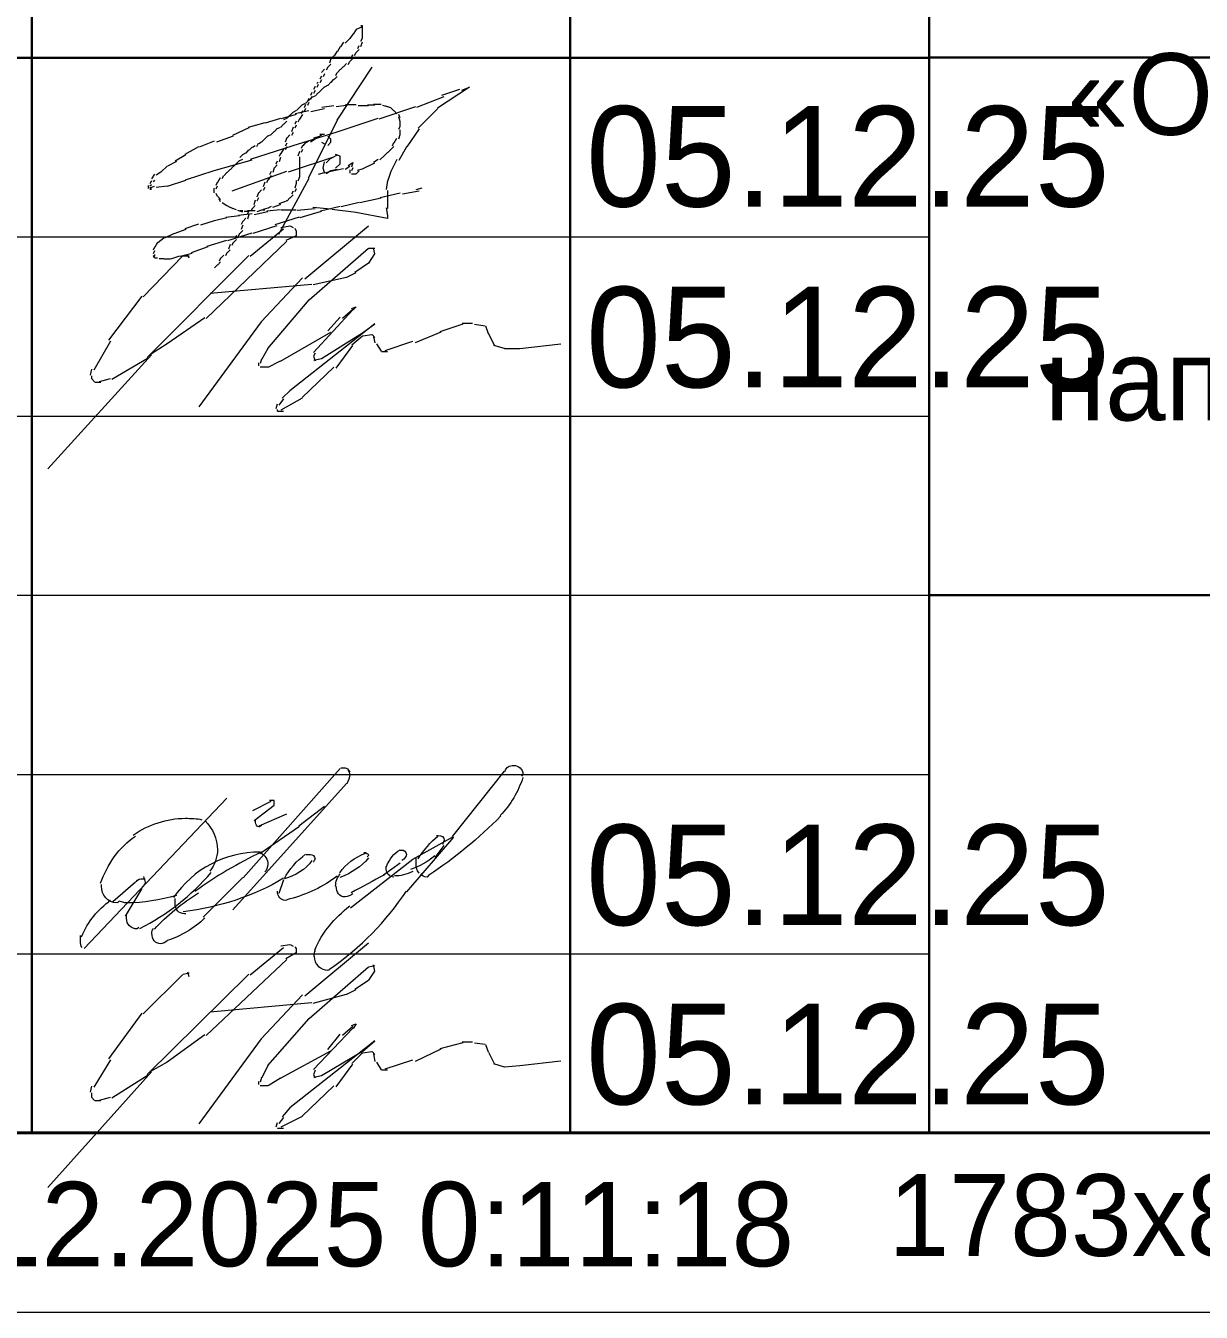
# Model space of a CAD drawing. Header units: millimetres. Extents: x -135211 to 49383, y -8033 to 228499.
# Drawn here: x 30069 to 33345, y -8033 to -4448 of the extents above; entities that cross this region are included whole.
import ezdxf

# ---------------------------------------------------------------- set-up
doc = ezdxf.new("R2010")
doc.units = ezdxf.units.MM
doc.layers.add('PDF _Геометрия', color=7, linetype='Continuous', true_color=0x1d1d1d)
doc.layers.add('PDF _Текст', color=7, linetype='Continuous')

msp = doc.modelspace()

# ---------------------------------------------------------------- linework, layer by layer
at = {"layer": 'PDF _Геометрия', "color": 7, "lineweight": 40}
msp.add_lwpolyline([(-131209.583979415, 75559.17686692398), (44580.71092784949, 75559.17686692398), (44580.71092784949, -7533.461401820759), (-131209.583979415, -7533.461401820759)], dxfattribs=at)
at = {"layer": 'PDF _Геометрия', "color": 7, "lineweight": 30}
for points in [[(30085.99938938787, -2036.441502775954), (30085.99938938787, -7535.426295675095)], [(31586.35996631096, -2037.284915906132), (31586.35996631096, -7536.348375787697)], [(32586.60035092637, -2035.884658618249), (32586.60035092637, -7534.761740605202)], [(32586.60035092637, -4537.648004263964), (26084.01020363218, -4537.648004263964)], [(44580.71092784949, -4536.366787673325), (32583.81116331715, -4536.366787673325)], [(44580.71092784949, -6034.911438829176), (32583.81116331715, -6034.911438829176)]]:
    msp.add_lwpolyline(points, dxfattribs=at)
at = {"layer": 'PDF _Геометрия', "color": 5, "lineweight": 9}
for points in [[(30980.95131246481, -4471.377845128233), (30972.89494138435, -4484.072281746678)], [(30989.72535092631, -4458.859385983797), (30981.66854932316, -4471.549585130299)], [(30998.49938938784, -4454.799713892286), (30990.44215726203, -4459.030006311981)], [(31007.27342784943, -4450.640760265594), (30999.21576520093, -4454.871278722831)], [(31003.23967511536, -4490.938896178759), (31007.27342784943, -4482.472942891713), (31007.27342784943, -4469.781397594554), (31007.27342784943, -4457.084925850279), (31007.27342784943, -4448.623888935812), (31003.23967511536, -4448.623888935812)], [(30945.85515861862, -4506.834033824614), (30937.80050962896, -4519.525756941934)], [(30954.62919708018, -4494.32199554198), (30946.5741175678, -4507.009472166788)], [(30972.17727400322, -4483.997788679313), (30959.08514302544, -4496.686621528233)], [(30990.44215726203, -4522.499130863179), (30998.49938938784, -4514.033629913886)], [(30994.46585217808, -4511.918483704034), (30998.49938938784, -4503.457898864641)], [(31003.23967511536, -4505.745710779069), (31007.27342784943, -4493.054155407373)], [(30919.533043234, -4540.234383161307), (30915.50144574291, -4552.919157407024)], [(30928.30708169559, -4531.95599176832), (30920.25329375127, -4540.412960007186)], [(30937.08112015709, -4519.344284392049), (30929.02690169009, -4532.035329134101)], [(30968.14438336634, -4555.911042398984), (30972.17727400322, -4547.451813784777)], [(30972.89494138435, -4547.628070067591), (30980.95131246481, -4539.168389378317)], [(30976.91820630361, -4537.053469206006), (30980.95131246481, -4528.593798589663)], [(30985.69202924083, -4530.78525194883), (30989.72535092631, -4522.320203337282)], [(30893.21092784937, -4588.416395352446), (30889.17997693116, -4596.876468248777)], [(30901.98496631096, -4569.573784870148), (30893.93246993472, -4578.029386815756)], [(30901.98496631096, -4582.158878074491), (30897.95379986841, -4590.614480020098)], [(30910.75900477247, -4563.309540998192), (30906.72762280563, -4571.770518570012)], [(30919.533043234, -4555.033286447985), (30911.4796858124, -4563.494716357551)], [(30933.04909161737, -4587.116725490487), (30937.08112015709, -4578.659305176538)], [(31033.59554323403, -4563.396943547334), (30935.85493471462, -4711.518296226706)], [(30937.80050962896, -4578.83903376247), (30945.85515861862, -4570.282810272831)], [(30946.5741175678, -4570.461639965497), (30954.62919708018, -4562.003315501419)], [(30955.34772550664, -4562.181251557755), (30963.40323554171, -4553.722475018612)], [(30875.66285092634, -4617.743174445341), (30871.63233105667, -4626.202342666184)], [(30884.43688938787, -4605.246090035305), (30880.40615399394, -4609.473443967082)], [(30884.43688938787, -4611.488806630563), (30880.40615399394, -4619.943514494115)], [(30893.21092784937, -4598.990258233427), (30889.17997693116, -4607.445418172052)], [(30893.93246993472, -4626.658972267147), (30901.98496631096, -4618.20337032154)], [(30902.70607787353, -4618.38700796013), (30910.75900477247, -4614.158985984373)], [(30911.4796858124, -4614.243630762801), (30919.533043234, -4605.782200853228)], [(30920.25329375127, -4605.969195814143), (30928.30708169559, -4597.507313566815)], [(30929.02690169009, -4597.693415154035), (30937.08112015709, -4589.231080568963)], [(31284.39972696785, -4627.37678702787), (31305.59073554169, -4618.895454257393), (31216.77574989287, -4678.141580405855)], [(30850.06443024045, -4663.973441282205), (30858.11477400325, -4655.520089643839)], [(30858.11477400325, -4651.288501917692), (30854.0846851822, -4659.746765463027)], [(30858.83803817932, -4655.707990271225), (30866.88881246478, -4647.254186557793)], [(30866.88881246478, -4634.568568818002), (30862.85850811945, -4643.022372531434)], [(30866.88881246478, -4645.037529737073), (30862.85850811945, -4653.59453934287)], [(30867.61164611817, -4647.337972070944), (30875.66285092634, -4643.110844176699)], [(30875.66285092634, -4628.315906613301), (30871.63233105667, -4636.770162401788)], [(30876.38525405701, -4643.30209074435), (30884.43688938787, -4634.842470185782)], [(30885.15886199585, -4635.032823379737), (30893.21092784937, -4626.572750483416)], [(31158.7295491987, -4674.865847982373), (31235.3984278494, -4645.206156748513)], [(31228.81251615757, -4641.813831309431), (31279.26862015712, -4624.858804310734)], [(30823.01862015712, -4695.110368242076), (30780.75109181734, -4707.787673185996)], [(30806.19639054619, -4697.129146738299), (30814.24458169553, -4688.678055475255)], [(30814.96999848503, -4688.766799882257), (30823.01862015712, -4684.541028213207)], [(30858.11477400325, -4685.210020751446), (30819.86828081854, -4693.663372389803)], [(30823.74360642387, -4684.737198981154), (30831.79265861862, -4676.28029244907)], [(30832.51721436277, -4676.372370443778), (30840.56669708015, -4667.919922955549)], [(30840.56669708015, -4695.395288673914), (30832.51721436277, -4708.177149241535)], [(30840.56669708015, -4684.928017331595), (30836.5370393077, -4693.380454755521)], [(30841.29082230164, -4668.109390074998), (30849.34073554174, -4663.882940293352)], [(30849.34073554174, -4668.109390074998), (30845.31086224495, -4676.562289638292)], [(30849.34073554174, -4678.680426173412), (30845.31086224495, -4687.133325736706)], [(30858.11477400325, -4661.860103372621), (30854.0846851822, -4670.31345501097)], [(30901.98496631096, -4679.516363725389), (30863.72824624428, -4687.97197573907)], [(30928.30708169559, -4671.623762138233), (30894.06620042864, -4675.852246257671)], [(30963.40323554171, -4670.050292524777), (30934.1909540405, -4674.279680794334)], [(30989.72535092631, -4668.385335770037), (30960.50838571793, -4668.385335770037)], [(31024.8215047725, -4671.131946247126), (30995.59829462125, -4671.131946247126)], [(31042.36958169556, -4669.381027447669), (31021.21247873546, -4669.381027447669)], [(31059.91765861865, -4667.524553989871), (31038.75829528426, -4667.524553989871)], [(31054.59080777518, -4707.288600012076), (31156.43208169556, -4673.51219859941)], [(31077.46573554171, -4674.233843127256), (31064.36520858426, -4670.00151636977)], [(31086.23977400328, -4676.527726685994), (31073.13854738083, -4672.295183970346)], [(31095.01381246478, -4685.072132580926), (31086.95184458938, -4676.606584995734)], [(31103.78785092634, -4693.720355537638), (31095.72545252825, -4685.254345797461)], [(31112.56188938787, -4704.382286556078), (31108.52555036222, -4695.915824740836)], [(31217.85035092634, -4678.761394900466), (31162.36936048273, -4733.739979756978)], [(30735.27823554169, -4719.000024754572), (30689.01607123922, -4731.670548577902)], [(30779.1484278494, -4707.113287837879), (30736.89220401039, -4719.792121824865)], [(30771.10195879079, -4734.578367009723), (30779.1484278494, -4730.353725528345)], [(30779.87556672966, -4730.451439215534), (30787.92246631093, -4721.996794372173)], [(30788.64917466848, -4709.516584710721), (30796.6965047725, -4705.291491154268)], [(30788.64917466848, -4722.196775448279), (30796.6965047725, -4713.643426595252)], [(30797.42278260735, -4705.485216450762), (30805.47054323403, -4696.93632033452)], [(30814.24458169553, -4730.938412321311), (30810.21557049596, -4743.718221994052)], [(30823.01862015712, -4714.229519050023), (30818.98939343324, -4722.681062388113)], [(30823.01862015712, -4724.793948222642), (30818.98939343324, -4733.250402416981)], [(30831.79265861862, -4707.985087422522), (30827.76321637045, -4716.437082835686)], [(30937.08112015709, -4711.991476380936), (30856.51929854311, -4872.810263605656)], [(30937.27293818325, -4743.6287841565), (31051.14362015706, -4705.534110980456)], [(31108.52555036222, -4736.239798313278), (31112.56188938787, -4727.773336498036), (31112.56188938787, -4715.068724250393), (31108.52555036222, -4702.369041608521)], [(30647.53785092634, -4755.584695617201), (30601.30044560929, -4772.474604893392)], [(30691.40804323406, -4733.078205463535), (30645.15825842426, -4754.195017909846)], [(30727.23391909656, -4771.90193720462), (30735.27823554169, -4763.454914617167)], [(30736.0075270354, -4763.556696786696), (30744.05227400328, -4755.109222124178)], [(30744.78113497424, -4755.308325534817), (30752.82631246478, -4751.084362166027)], [(30753.55474291311, -4751.18455727187), (30761.60035092631, -4742.731269441761)], [(30762.32835085195, -4742.830560134786), (30770.3743893879, -4734.381729247083)], [(30796.6965047725, -4760.330689264666), (30792.66792462149, -4773.005969934033)], [(30805.47054323403, -4751.973542584212), (30797.42278260735, -4760.429092103061)], [(30814.24458169553, -4745.732732625182), (30810.21557049596, -4754.286996666406)], [(30814.22237850138, -4781.775012443), (30937.08112015709, -4743.711716829361)], [(30875.66285092634, -4763.810061714865), (30862.57841626325, -4772.264307436893)], [(30884.43688938787, -4757.558591850866), (30871.35175505982, -4761.785945782642)], [(30893.21092784937, -4753.52301377548), (30885.15886199585, -4757.755506702493)], [(30901.98496631096, -4751.60535828757), (30888.89843265299, -4751.60535828757)], [(30911.4796858124, -4781.490851601745), (30919.533043234, -4773.034335437926), (30919.533043234, -4764.572905528361), (30911.4796858124, -4756.018064103737)], [(31095.72545252825, -4774.162195775151), (31103.78785092634, -4761.458261902786)], [(31108.52555036222, -4763.657348231337), (31112.56188938787, -4750.957655508478), (31112.56188938787, -4738.253043260836)], [(31165.20612015712, -4734.998581801245), (31130.91581868415, -4785.720055888887)], [(30551.0234278494, -4785.642827110243), (30512.8485228385, -4806.839666891746)], [(30594.89362015709, -4769.517892289819), (30552.68487522128, -4786.397461013414)], [(30674.59227146348, -4806.980843112176), (30682.63400477247, -4802.758688043645)], [(30683.36587940232, -4802.963508624227), (30691.40804323406, -4794.415640845202)], [(30692.13948734116, -4794.619562269839), (30700.18208169556, -4786.174347982645)], [(30695.50678165047, -4819.895947920242), (30814.24458169553, -4781.757953864828)], [(30700.91309528003, -4786.27916660628), (30708.95612015709, -4782.056333425151)], [(30713.70351818632, -4784.272003545489), (30717.73015861865, -4775.820977404121)], [(30718.46031115772, -4776.027454166281), (30726.50419708018, -4771.804168910086)], [(30787.92246631093, -4791.923240487571), (30779.87556672966, -4804.602752849843)], [(30796.6965047725, -4775.11851671225), (30792.66792462149, -4783.573613893355)], [(30796.6965047725, -4785.686160671582), (30792.66792462149, -4794.136347784488)], [(30831.79265861862, -4799.060227984406), (30827.76321637045, -4811.738221104152)], [(30840.56669708015, -4782.249066797741), (30836.5370393077, -4790.701514285969)], [(30840.56669708015, -4792.819537539639), (30836.5370393077, -4801.271985027868)], [(30849.34073554174, -4773.893465982826), (30841.29082230164, -4782.444648756138)], [(30858.11477400325, -4769.86147322932), (30850.06443024045, -4774.088149048499)], [(30893.93246993472, -4772.749291474085), (30901.98496631096, -4776.977097480934)], [(31069.40462871169, -4809.692861500691), (31077.46573554171, -4801.228207985707)], [(31078.17823665056, -4801.309253716543), (31086.23977400328, -4792.844148126494)], [(31086.95184458938, -4793.027648648935), (31095.01381246478, -4784.562090983821)], [(31090.97790448772, -4782.445711647459), (31095.01381246478, -4773.980153982345)], [(31130.10996631093, -4785.196327715318), (31108.94156147956, -4823.30438452757)], [(30463.283043234, -4839.125336941333), (30446.21111263815, -4855.99135346221)], [(30489.60515861865, -4826.827615495226), (30464.49822064672, -4839.582130797689)], [(30515.92727400322, -4808.293048060705), (30485.79410387581, -4825.267474613473)], [(30594.59729450231, -4851.737664040836), (30700.18208169556, -4822.071405826198)], [(30648.2714476469, -4840.336120596542), (30656.31188938784, -4831.893166684671)], [(30657.04505558574, -4832.002722107541), (30665.08592784943, -4823.554409992657)], [(30665.81866352458, -4815.317391077818), (30673.85996631093, -4806.873543069896)], [(30665.81866352458, -4823.766155530446), (30673.85996631093, -4819.539320108817)], [(30770.3743893879, -4835.988718106115), (30762.32835085195, -4844.437548993827)], [(30770.3743893879, -4825.422770216321), (30766.34645580981, -4833.871601104041)], [(30779.1484278494, -4804.397911179813), (30775.120278747, -4812.950354905182)], [(30779.1484278494, -4814.964424426114), (30775.120278747, -4827.741509632871)], [(30801.43293228769, -4855.695519701018), (30928.30708169559, -4813.405774567869)], [(30831.79265861862, -4813.851219957443), (30831.79265861862, -4822.308126489535), (30831.79265861862, -4834.986109545513), (30831.79265861862, -4847.669013784196), (30831.79265861862, -4856.121009197351), (30831.79265861862, -4868.803913436034), (30827.76321637045, -4881.585090372028)], [(30884.8672762785, -4861.646261958989), (30901.98496631096, -4857.418455952149), (30897.95379986841, -4844.735047999692), (30901.98496631096, -4827.818910751927)], [(30919.533043234, -4817.435948974565), (30906.44511024607, -4830.223972295996)], [(30937.08112015709, -4809.266532664216), (30919.95976936971, -4817.827213093013)], [(30932.76512663582, -4845.512715664753), (30945.85515861862, -4832.825917152), (30945.85515861862, -4811.577970545053), (30932.76512663582, -4807.344119816738)], [(30959.08514302544, -4848.010086759534), (30972.17727400322, -4839.550858145325)], [(30967.85848182207, -4837.627804508305), (30980.95131246481, -4829.168123819032), (30976.91820630361, -4841.862560437467)], [(31007.6910020978, -4846.850009808863), (31024.8215047725, -4838.388068744267)], [(31025.23724864345, -4838.667406051954), (31042.36958169556, -4830.204560837239)], [(31038.04519219458, -4828.276489957923), (31051.14362015706, -4819.813192668143)], [(31055.59186978769, -4822.203870345832), (31068.69169708015, -4809.507568185958)], [(31103.78785092634, -4820.735077789868), (31086.64911155307, -4854.60402593221)], [(30428.18688938787, -4861.831408625613), (30420.15764123682, -4874.483107601408)], [(30445.73496631093, -4855.753040271607), (30432.68481523157, -4864.185134341835)], [(30514.4997433284, -4877.345978601613), (30594.89362015709, -4852.021716465109)], [(30604.40340795266, -4884.102742101239), (30612.44169708021, -4871.343550457508)], [(30617.19146587665, -4873.562890468535), (30621.21573554171, -4865.121744856931)], [(30621.9506238304, -4865.333073738258), (30629.98977400325, -4856.793324250288)], [(30630.72423176919, -4857.003754238889), (30638.76381246478, -4848.561704477148)], [(30639.49783970806, -4848.668162860376), (30647.53785092634, -4840.225661023571)], [(30644.77005011932, -4908.434917431931), (30796.6965047725, -4853.498891123269)], [(30752.82631246478, -4865.352357618724), (30744.78113497424, -4878.024247725097)], [(30752.82631246478, -4854.792449196751), (30748.79880993528, -4863.240375934332)], [(30761.60035092631, -4844.332811514436), (30757.57263287256, -4857.010288750867)], [(30858.11477400325, -4873.532946762743), (30773.56162005712, -5030.150902288584)], [(30902.41352282412, -4857.712553504996), (30919.533043234, -4853.484295423091)], [(30906.44511024607, -4859.826682545949), (30919.533043234, -4851.370166382138)], [(30919.95976936971, -4851.661798549674), (30937.08112015709, -4847.433088392704)], [(30919.95976936971, -4853.776153628169), (30937.08112015709, -4849.547443471198)], [(30937.50601591534, -4849.837062328497), (30954.62919708018, -4845.607900096463)], [(30972.17727400322, -4850.129809234934), (30972.17727400322, -4854.359423542033), (30972.17727400322, -4858.589037849142)], [(30972.17727400322, -4858.589037849142), (30972.17727400322, -4858.589037849142)], [(30972.17727400322, -4858.589037849142), (30972.17727400322, -4858.589037849142)], [(30980.95131246481, -4843.977480609797), (30976.91820630361, -4852.43716129906)], [(30976.91820630361, -4860.896841988324), (30980.95131246481, -4860.896841988324)], [(30981.66854932316, -4860.991020027594), (30989.72535092631, -4860.991020027594)], [(30990.44215726203, -4861.18312863376), (30998.49938938784, -4852.722543794367)], [(30994.17849821175, -4850.798499535562), (31007.27342784943, -4846.567981078333)], [(31086.23977400328, -4854.329344995967), (31078.17823665056, -4879.729580502838)], [(30410.63881246481, -4893.207306944712), (30410.63881246481, -4893.207306944712)], [(30410.63881246481, -4893.207306944712), (30410.63881246481, -4897.422454849742), (30410.63881246481, -4901.740521657492)], [(30410.63881246481, -4901.740521657492), (30410.63881246481, -4901.740521657492)], [(30415.13813763842, -4899.879637422744), (30428.18688938787, -4895.66403744265)], [(30419.41285092631, -4880.681962183038), (30415.39353832009, -4889.112710068153)], [(30419.41285092631, -4891.22529581227), (30415.39353832009, -4895.440669754824)], [(30415.39353832009, -4901.861756317589), (30419.41285092631, -4901.861756317589)], [(30415.39353832009, -4903.974342061697), (30419.41285092631, -4903.974342061697)], [(30428.18688938787, -4878.698707581502), (30424.16736125734, -4882.914307561579)], [(30433.15956222883, -4898.367208925652), (30463.283043234, -4894.150704795438)], [(30464.70481214311, -4895.077954109105), (30515.92727400322, -4878.10351751195)], [(30594.89362015709, -4913.421163147891), (30594.89362015709, -4900.658444265877)], [(30599.64382000218, -4892.432793984649), (30603.66765861862, -4883.889502151977)], [(30599.64382000218, -4902.983085761729), (30603.66765861862, -4894.444708267991)], [(30726.50419708018, -4905.161731143984), (30718.46031115772, -4913.608301656372)], [(30735.27823554169, -4884.149080497295), (30731.25116406081, -4896.824522607887)], [(30735.27823554169, -4898.936278254754), (30731.25116406081, -4907.383300842207)], [(30744.05227400328, -4877.921716084757), (30740.02498699806, -4886.369190747273)], [(30814.24458169553, -4908.745390084729), (30810.21557049596, -4917.201391941331)], [(30823.01862015712, -4879.265504892175), (30823.01862015712, -4887.820236590721), (30818.98939343324, -4900.497551597869)], [(30823.01862015712, -4902.512159928192), (30818.98939343324, -4911.066891626739)], [(31077.46573554171, -4879.536079868556), (31073.43025861323, -4904.934948808705)], [(31077.46573554171, -4907.056030661495), (31077.46573554171, -4932.449991206455), (31077.46573554171, -4957.848860146604)], [(31118.82263682593, -4917.016832257879), (31165.20612015712, -4908.547668076475)], [(31156.8340977355, -4904.498470194683), (31173.98015861862, -4900.263657024332)], [(30603.66765861862, -4924.088593704597), (30599.64382000218, -4915.648352243114)], [(30612.44169708021, -4932.749584880519), (30604.40340795266, -4924.30398679213)], [(30612.44169708021, -4939.080094982619), (30608.41764293943, -4930.639411496387)], [(30629.98977400325, -4949.96987959369), (30616.92492995947, -4941.523376829794)], [(30708.95612015709, -4934.407277360659), (30704.9296952491, -4947.178883453849)], [(30717.73015861865, -4913.399369033315), (30713.70351818632, -4926.171668814899)], [(30717.73015861865, -4928.18498400268), (30713.70351818632, -4936.729306804781)], [(30779.1484278494, -4946.252491083808), (30771.10195879079, -4950.477132565196)], [(30787.92246631093, -4940.024455058461), (30774.84502829763, -4944.249322577381)], [(30796.6965047725, -4936.006097357196), (30788.64917466848, -4940.231190913658)], [(30805.47054323403, -4927.658349104301), (30797.42278260735, -4936.11389862316)], [(30814.24458169553, -4919.31416475709), (30806.19639054619, -4927.765245957429)], [(30948.12941091927, -4952.252442590863), (30998.49938938784, -4939.561565331755)], [(31000.45491246742, -4940.529600104368), (31059.91765861865, -4927.833976057091)], [(31057.11642572578, -4926.67114460522), (31112.56188938787, -4913.966532357577)], [(30665.08592784943, -4978.078519638115), (30626.88443294537, -4982.300212578037)], [(30638.76381246478, -4954.308157261766), (30630.72423176919, -4950.082227040995)], [(30647.53785092634, -4958.744607296315), (30639.49783970806, -4954.52335637792)], [(30656.31188938784, -4961.070329366659), (30643.24494634912, -4956.750674787378)], [(30673.85996631093, -4967.635715177341), (30660.79162394226, -4963.413786146341)], [(30700.18208169556, -4972.405992261696), (30661.97240528595, -4976.628599405292)], [(30673.85996631093, -4963.516880674106), (30665.81866352458, -4963.516880674106)], [(30691.40804323406, -4965.854085351757), (30678.3383015354, -4965.854085351757)], [(30700.18208169556, -4963.960788030196), (30687.11164033195, -4963.960788030196)], [(30691.40804323406, -4963.742894798715), (30687.38204937463, -4972.290752522589)], [(30691.40804323406, -4974.303754479874), (30687.38204937463, -4987.073993309812)], [(30700.18208169556, -4957.523766228337), (30696.15587231185, -4965.96898051553)], [(30708.95612015709, -4949.290300044414), (30700.91309528003, -4957.735966406673)], [(30708.95612015709, -4964.075123619732), (30700.91309528003, -4964.075123619732)], [(30744.05227400328, -4966.733135592931), (30705.83237071167, -4975.283738881368)], [(30726.50419708018, -4962.289015623923), (30713.43165672166, -4966.512300880117)], [(30735.27823554169, -4962.396978996954), (30727.23391909656, -4962.396978996954)], [(30744.05227400328, -4956.276930949096), (30730.9783343148, -4960.500668280354)], [(30779.1484278494, -4961.043645811497), (30740.92034305225, -4965.268287292885)], [(30752.82631246478, -4952.159692478415), (30744.78113497424, -4956.383655847216)], [(30770.3743893879, -4950.268943236708), (30757.29835070448, -4954.493358680563)], [(30764.3634486614, -5002.247115935144), (30831.79265861862, -4981.013943585987)], [(30823.01862015712, -4961.785963304612), (30780.75109181734, -4961.785963304612)], [(30875.66285092634, -4958.493812067615), (30825.33055237748, -4962.720939961859)], [(30833.80852739717, -4982.161282993203), (30893.21092784937, -4965.142817641252)], [(30919.533043234, -4959.313631391205), (30869.187287571, -4955.0853733093)], [(30890.46594569393, -4964.045832738994), (30945.85515861862, -4951.359024155478)], [(30989.72535092631, -4968.980649247087), (30922.2312219608, -4960.515600635539)], [(31073.43025861323, -4955.73269676786), (31077.46573554171, -4976.899249029361), (31077.46573554171, -4985.363902544344), (30988.77390667301, -4968.434595514377)], [(30515.92727400322, -5015.708718087541), (30481.77242050233, -5028.465294329288)], [(30551.0234278494, -5001.545401002117), (30512.8485228385, -5014.201684472206)], [(30594.89362015709, -4991.705092629973), (30556.70848826418, -5004.364776709599)], [(30629.98977400325, -4983.83932721891), (30595.81112558831, -4992.285829982797)], [(30673.85996631093, -5018.509938887314), (30665.81866352458, -5026.95870333996)], [(30673.85996631093, -4993.075280227646), (30669.83440350011, -5001.622232817401)], [(30673.85996631093, -5003.630102805146), (30669.83440350011, -5016.398974371823)], [(30682.63400477247, -4984.743332519987), (30674.59227146348, -4993.290742704369)], [(30694.35641338493, -5090.336359865461), (30787.92246631093, -5014.072612471687)], [(30702.97042571168, -5026.524530152454), (30770.3743893879, -5005.294398469999)], [(30780.31515965096, -5010.268236367085), (30805.47054323403, -5006.0429167731)], [(30818.98939343324, -5012.603302423438), (30823.01862015712, -5021.054845761538), (30823.01862015712, -5033.835349129134), (30793.83131842734, -5046.51757499254)], [(30806.19639054619, -5006.154006884008), (30814.24458169553, -5010.379552515525)], [(30847.49469870146, -5153.752714134711), (31024.8215047725, -5005.540875930856)], [(30436.96092784937, -5052.406820791122), (30428.93124917566, -5065.157244343361)], [(30454.5090047725, -5040.018315016629), (30437.43798936537, -5052.77009579257)], [(30480.83112015709, -5027.853020017262), (30455.72552789657, -5040.508789244735)], [(30796.6965047725, -5048.088958486301), (30572.32444897242, -5264.015737241644)], [(30574.70714142302, -5062.140029732111), (30629.98977400325, -5045.256844410147)], [(30632.80697091192, -5046.414532662765), (30700.18208169556, -5025.30149694478)], [(30647.53785092634, -5051.832980142079), (30643.51293468839, -5060.373644292877)], [(30656.31188938784, -5043.506910985789), (30648.2714476469, -5052.052948386283)], [(30656.31188938784, -5032.95321859596), (30652.28675762561, -5041.494350131176)], [(30665.08592784943, -5026.736079092029), (30661.06058056289, -5035.282574087149)], [(30507.15323554171, -5089.605891962136), (30396.67086620475, -5203.903749836431)], [(30407.85069078449, -5372.287602727289), (30691.40804323406, -5088.632051626824)], [(30428.18688938787, -5065.023273455365), (30424.16736125734, -5073.454463376536)], [(30428.18688938787, -5075.562263366583), (30424.16736125734, -5083.998362362274)], [(30424.16736125734, -5088.213962342368), (30428.18688938787, -5092.527603266739)], [(30424.16736125734, -5090.419803276692), (30428.18688938787, -5094.635403256786)], [(30428.18688938787, -5086.106162352321), (30428.18688938787, -5090.321762332416)], [(30473.27091339682, -5097.914001652649), (30498.37919708015, -5089.474283954974)], [(30499.31683666943, -5090.096107560139), (30533.47535092634, -5081.659492744644)], [(30524.70131246478, -5089.965850521283), (30507.6229755478, -5089.965850521283)], [(30524.70131246478, -5096.297882035728), (30520.67941356701, -5087.856807324803)], [(30531.12794510531, -5080.285241941418), (30577.345543234, -5063.304437656363)], [(30621.21573554171, -5087.447720852453), (30613.1770158915, -5095.888856413208)], [(30629.98977400325, -5081.23669145703), (30625.96528881392, -5089.683194220926)], [(30638.76381246478, -5072.918924248032), (30630.72423176919, -5081.360974009774)], [(30638.76381246478, -5058.042274767444), (30634.73911175114, -5070.808411807606)], [(31024.8215047725, -5069.020174533547), (30859.57755223097, -5213.0010422051)], [(31025.23724864345, -5109.630903122514), (31042.36958169556, -5084.23745005503), (31038.33496686426, -5067.306842202262)], [(31042.36958169556, -5069.324154656256), (31025.23724864345, -5069.324154656256)], [(30428.93124917566, -5094.770961926538), (30436.96092784937, -5094.770961926538)], [(30441.45815402814, -5097.148862087242), (30454.5090047725, -5097.148862087242)], [(30454.98423591099, -5097.515108167565), (30472.05708169556, -5097.515108167565)], [(30603.66765861862, -5114.631895722865), (30595.62980001382, -5123.077041473519)], [(30612.44169708021, -5106.318649789368), (30604.40340795266, -5114.759343325906)], [(30612.44169708021, -5095.762878316829), (30608.41764293943, -5104.208476405227)], [(30986.53614943632, -5134.713346739372), (31024.8215047725, -5109.322616723255)], [(30725.82966702126, -5273.286976928987), (30840.56669708015, -5150.500474216959)], [(30870.74032002228, -5169.614670315703), (30963.40323554171, -5148.462813908687)], [(30964.5417074034, -5148.89121851094), (30989.72535092631, -5136.19610351722)], [(30583.02786541946, -5193.330423874935), (30866.88881246478, -5167.964110630928)], [(30393.09073554171, -5201.989716904075), (30299.74994998405, -5324.740251339515)], [(30858.11477400325, -5212.232113102851), (30743.36547063521, -5347.711777625836)], [(30976.63182061861, -5235.725599972367), (30989.72535092631, -5231.495533590203), (30981.66854932316, -5239.955666354531)], [(30568.5715047725, -5262.123725761892), (30463.07149739872, -5334.164375654208)], [(30980.95131246481, -5239.74286585866), (30871.15255549541, -5358.296409828902)], [(30911.61061659569, -5298.397227284006), (30945.85515861862, -5260.326982536606)], [(30951.73590849212, -5263.006987754157), (30980.95131246481, -5237.623030101819)], [(30552.51471476789, -5510.51055877503), (30726.50419708018, -5273.358431100594)], [(30779.56790545266, -5382.621137703018), (30919.533043234, -5302.166263972089)], [(31008.10490551457, -5304.310724717609), (31042.36958169556, -5278.917271650117), (30805.56743445632, -5465.237584456865)], [(30893.43315842884, -5375.682697034355), (31007.27342784943, -5303.749154292735)], [(31155.00359703563, -5330.819204630685), (31226.62438938784, -5301.161106010211)], [(31224.46654427945, -5300.16603846924), (31288.04265861862, -5278.972365491232)], [(31285.09004307332, -5277.350409111544), (31314.36477400325, -5277.350409111544)], [(31320.17995197661, -5280.065615876905), (31349.4609278494, -5284.304949797903)], [(31350.16008275488, -5284.501124455505), (31358.23496631096, -5305.600326073842)], [(31358.61593301009, -5305.899919283916), (31375.78304323403, -5339.824932860794)], [(30305.35035092631, -5327.337370631005), (30259.20950565251, -5407.789970387374)], [(30463.283043234, -5334.353597422451), (30417.09763178643, -5364.075040409)], [(30934.61982300307, -5402.719554543709), (30980.95131246481, -5339.262128278046)], [(30978.05334016957, -5337.603124621216), (31007.27342784943, -5312.215107579781)], [(31008.40517115404, -5312.662917498974), (31033.59554323403, -5308.431720929138)], [(31034.3101969563, -5308.542147324968), (31042.36958169556, -5317.00990996301)], [(31038.33496686426, -5314.894198659322), (31042.36958169556, -5331.81987901208)], [(31046.81853099115, -5334.270971566972), (31059.91765861865, -5355.430344979104)], [(31071.03007210579, -5352.73454983776), (31147.658043234, -5327.329739491248)], [(31372.81481533157, -5338.197974063205), (31402.10515861868, -5346.580729896836)], [(31445.81438333448, -5347.25169572872), (31560.03785092637, -5334.616138346111)], [(30419.41285092631, -5365.34198176718), (30131.30683564409, -5682.857578959915)], [(30309.25963795636, -5432.94702751439), (30410.63881246481, -5373.724220528426)], [(30726.50419708018, -5377.153006598443), (30722.47734112359, -5389.822852309716)], [(30744.05227400328, -5347.748507768316), (30726.95105736796, -5377.417797713064)], [(30875.66285092634, -5360.650850498981), (30871.63233105667, -5369.105106287469), (30875.66285092634, -5381.786479903749)], [(30872.07303807035, -5380.030508018732), (30893.21092784937, -5375.798015091718)], [(31060.32974173466, -5355.761281909608), (31077.46573554171, -5355.761281909608)], [(31403.54729867578, -5347.367853961079), (31445.97535092631, -5347.367853961079)], [(30252.70612015709, -5404.829875451745), (30248.69090251252, -5421.777021957911)], [(30717.73015861865, -5387.575116672375), (30717.73015861865, -5396.026142813744)], [(30722.93359740532, -5398.541382803069), (30744.05227400328, -5398.541382803069)], [(30744.93866300845, -5399.178139144517), (30779.1484278494, -5382.274663676124)], [(30839.69577841385, -5484.348002280793), (30928.30708169559, -5399.763598006062)], [(30252.70612015709, -5423.882561572635), (30252.70612015709, -5432.30471000326)], [(30253.45909039865, -5432.467585827346), (30261.48015861859, -5440.890196361306)], [(30261.9755239092, -5441.215495934412), (30279.02823554169, -5441.215495934412)], [(30275.25593728782, -5439.58895167731), (30305.35035092631, -5431.164080768043)], [(30781.1833531645, -5518.855081035756), (30840.56669708015, -5484.937190365956)], [(30805.47054323403, -5465.280977980436), (30784.34395532624, -5486.412486281231)], [(30770.3743893879, -5502.763374755368), (30766.34645580981, -5515.436621086944)], [(30770.3743893879, -5517.553738089009), (30770.3743893879, -5521.778153532874)], [(30787.92246631093, -5488.24997786902), (30774.84502829763, -5505.154357750222)], [(30770.81667373201, -5522.156994108076), (30787.92246631093, -5522.156994108076)], [(30945.85515861862, -6517.559827157838), (30674.94761591731, -6822.407029512694)], [(30646.14019504501, -6911.536889231033), (30963.40323554171, -6560.232199302499)], [(31402.10515861868, -6525.61058441254), (31257.69490586701, -6707.595311826155)], [(31454.7493893879, -6534.950294294214), (31450.70464491466, -6539.192340665602)], [(30629.98977400325, -6601.008478046787), (30231.95874951823, -7020.055155101634)], [(30702.53169383571, -6634.819199418797), (30752.82631246478, -6609.465601696485)], [(30706.27330986923, -6662.477430227049), (30761.60035092631, -6620.225718128891), (30761.60035092631, -6607.454919263387), (30748.52501190791, -6607.454919263387)], [(30830.50557352742, -6677.630972225876), (30901.98496631096, -6622.659677764223)], [(30720.23216373421, -6677.972350834883), (30796.6965047725, -6644.063530574931)], [(30722.0936493577, -6754.753104157035), (30831.79265861862, -6678.567238329285)], [(31261.72054323403, -6709.355039983072), (31130.54866823403, -6861.810812969856)], [(31147.70388100448, -6770.802434195819), (31261.72054323403, -6707.236503210225)], [(31210.17710440673, -6766.117496006769), (31235.3984278494, -6732.22634263069)], [(31214.21646077253, -6704.679925911028), (31218.24596064517, -6704.679925911028)], [(30974.22595668066, -6906.346553878658), (31147.658043234, -6770.933041903902)], [(31011.7251758049, -6751.750451264592), (31011.7251758049, -6751.750451264592)], [(31024.8215047725, -6760.310780666175), (31020.7873209898, -6764.541751198468)], [(31130.10996631093, -6757.855709331371), (31130.10996631093, -6757.855709331371)], [(31066.19326144797, -6814.735870834748), (31112.56188938787, -6780.870033654783)], [(30312.31921741215, -6888.619223164646), (30375.54265861865, -6833.520456376002)], [(30673.85996631093, -6821.808210513211), (30564.26657227075, -6931.902337912115)], [(30787.92246631093, -6828.08771896207), (30774.84502829763, -6866.219592658957)], [(30934.61982300307, -6846.275104175068), (30934.61982300307, -6846.275104175068)], [(31095.01381246478, -6820.808648893623), (31095.01381246478, -6820.808648893623)], [(30393.09073554171, -6852.851281748942), (30346.92513128245, -6929.127448183731)], [(30384.31669708015, -6960.715358180883), (30380.29824657112, -6964.929827973307)], [(30694.35641338493, -7092.692068516503), (30787.92246631093, -7016.526577599383)], [(30780.31515965096, -7012.533592257206), (30805.47054323403, -7008.30827266323)], [(30818.98939343324, -7014.984617091588), (30823.01862015712, -7019.210388760646), (30823.01862015712, -7031.887693704577), (30793.83131842734, -7048.800602093254)], [(30806.19639054619, -7008.42821369902), (30814.24458169553, -7012.65375933052)], [(30847.49469870146, -7151.852553154138), (31024.8215047725, -7003.739103287288)], [(30796.6965047725, -7050.448624740585), (30572.32444897242, -7262.145399871284)], [(30507.15323554171, -7091.946812454183), (30396.67086620475, -7202.027036010602)], [(30407.85069078449, -7370.342289475777), (30691.40804323406, -7091.017142019422)], [(30524.70131246478, -7088.107111756923), (30507.6229755478, -7092.325198149863)], [(30524.70131246478, -7098.652327739275), (30520.67941356701, -7085.890165940363)], [(31024.8215047725, -7071.444455524325), (30859.57755223097, -7215.326924783273)], [(31025.23724864345, -7107.732656956896), (31042.36958169556, -7082.344131389404), (31038.33496686426, -7065.418451036627)], [(31042.36958169556, -7067.534162340315), (31025.23724864345, -7071.765574870999)], [(30964.5417074034, -7146.95755689505), (30989.72535092631, -7134.267367822002)], [(30986.53614943632, -7132.803351962922), (31024.8215047725, -7107.417528769125)], [(30583.02786541946, -7195.642728633971), (30866.88881246478, -7170.271493154389)], [(30725.82966702126, -7271.351606806486), (30840.56669708015, -7148.565094030155)], [(30870.74032002228, -7171.899921389177), (30963.40323554171, -7146.513761653413)], [(30393.09073554171, -7200.024497883845), (30299.74994998405, -7326.994616097171)], [(30858.11477400325, -7214.545464683272), (30743.36547063521, -7345.788619507741)], [(30951.73590849212, -7261.173133030038), (30980.95131246481, -7235.79410103515)], [(30976.63182061861, -7233.791948429928), (30989.72535092631, -7229.561882047783), (30981.66854932316, -7242.252071120832)], [(30568.5715047725, -7260.295040992452), (30463.07149739872, -7336.456782410915)], [(30552.51471476789, -7508.492200281776), (30726.50419708018, -7271.448108219253)], [(31008.10490551457, -7306.648828659332), (31042.36958169556, -7277.028880484481), (30805.56743445632, -7463.339338291248)], [(30980.95131246481, -7242.030648181959), (30871.15255549541, -7356.364182976622)], [(30911.61061659569, -7300.670072832763), (30945.85515861862, -7258.370881820117)], [(30779.56790545266, -7380.737980632438), (30919.533043234, -7304.521202544089)], [(30893.43315842884, -7373.760890390025), (31007.27342784943, -7306.062782478221)], [(30978.05334016957, -7339.916752806703), (31007.27342784943, -7310.29330093545)], [(31008.40517115404, -7310.766183195454), (31033.59554323403, -7306.525142228212)], [(31034.3101969563, -7306.648828659332), (31042.36958169556, -7315.111673874067)], [(31038.33496686426, -7312.995962570378), (31042.36958169556, -7334.162910453821)], [(31155.00359703563, -7333.186917170224), (31226.62438938784, -7299.287726214566)], [(31224.46654427945, -7298.235791167611), (31288.04265861862, -7281.38334065376)], [(31285.09004307332, -7279.677675609128), (31314.36477400325, -7279.677675609128)], [(31320.17995197661, -7282.410881318023), (31349.4609278494, -7286.650215239004)], [(31350.16008275488, -7286.854554999594), (31358.23496631096, -7307.953756617932)], [(31358.61593301009, -7308.264721087351), (31375.78304323403, -7342.18480725896)], [(30305.35035092631, -7329.717975145173), (30259.20950565251, -7405.963024773401)], [(30463.283043234, -7336.765918357771), (30417.09763178643, -7362.162985028613)], [(30744.05227400328, -7345.944020142275), (30726.95105736796, -7379.743725718158)], [(30934.61982300307, -7405.115540164248), (30980.95131246481, -7341.559751843309)], [(31046.81853099115, -7336.616335819915), (31059.91765861865, -7357.785535051644)], [(31071.03007210579, -7355.046574525187), (31147.658043234, -7329.641774261827)], [(31372.81481533157, -7340.483611767651), (31402.10515861868, -7348.964981961273)], [(31403.54729867578, -7349.679089304796), (31445.97535092631, -7345.535909612661)], [(31445.81438333448, -7345.387409526318), (31560.03785092637, -7332.653133060976)], [(30419.41285092631, -7363.497261243682), (30131.30683564409, -7685.228232378989)], [(30309.25963795636, -7435.308329850181), (30410.63881246481, -7371.767446018524)], [(30726.50419708018, -7379.456142982518), (30722.47734112359, -7392.135814684568)], [(30744.93866300845, -7401.524969610327), (30779.1484278494, -7380.401762203387)], [(30875.66285092634, -7358.739881410231), (30871.63233105667, -7371.52939900317), (30875.66285092634, -7379.983644725198)], [(30872.07303807035, -7378.13168485565), (30893.21092784937, -7373.904104886333)], [(31060.32974173466, -7358.123689188606), (31077.46573554171, -7358.123689188606)], [(30252.70612015709, -7402.859069629802), (30248.69090251252, -7419.801312325863)], [(30717.73015861865, -7389.879126215374), (30717.73015861865, -7398.325244652697)], [(30722.93359740532, -7400.960632508286), (30744.05227400328, -7400.960632508286)], [(30839.69577841385, -7486.701815707745), (30928.30708169559, -7402.014146768039)], [(30252.70612015709, -7421.906851940587), (30252.70612015709, -7434.647812999174)], [(30253.45909039865, -7434.810429142934), (30261.48015861859, -7443.242837794731)], [(30261.9755239092, -7443.577393561807), (30279.02823554169, -7443.577393561807)], [(30275.25593728782, -7441.876484201575), (30305.35035092631, -7433.441812544931)], [(30787.92246631093, -7490.605696581153), (30774.84502829763, -7507.505156595754)], [(30781.1833531645, -7516.924612230561), (30840.56669708015, -7487.232945304884)], [(30805.47054323403, -7463.325934669607), (30784.34395532624, -7488.776099099642)], [(30770.3743893879, -7505.106225802317), (30766.34645580981, -7517.779472133911)], [(30770.3743893879, -7519.891679855817), (30770.3743893879, -7519.891679855817)], [(30770.81667373201, -7520.287835240181), (30787.92246631093, -7520.287835240181)]]:
    msp.add_lwpolyline(points, dxfattribs=at)
at = {"layer": 'PDF _Геометрия', "color": 7, "lineweight": 9}
for points in [[(32586.60035092637, -5037.170266034032), (26084.01020363218, -5037.170266034032)], [(32586.60035092637, -5536.687574320019), (26084.01020363218, -5536.687574320019)], [(32586.60035092637, -6036.204872434574), (26084.01020363218, -6036.204872434574)], [(32586.60035092637, -6535.727134204633), (26084.01020363218, -6535.727134204633)], [(32586.60035092637, -7035.244442490629), (26084.01020363218, -7035.244442490629)]]:
    msp.add_lwpolyline(points, dxfattribs=at)
at = {"layer": 'PDF _Геометрия', "color": 5, "lineweight": 9}
msp.add_lwpolyline([(31393.33112015709, -6650.266660124355, -0.05235864310561205), (31191.52823554171, -6816.139128141345), (31187.48995679739, -6820.37439338678)], format="xyb", dxfattribs=at)
at = {"layer": 'PDF _Геометрия', "color": 7, "lineweight": 18}
msp.add_lwpolyline([(-133207.6304183057, -8033.30721817563), (45076.57221265367, -8033.30721817563)], dxfattribs=at)
at = {"layer": 'PDF _Геометрия', "color": 5, "lineweight": 9}
for centre, radius, start, end in [((30720.94806323247, -7040.71887446839), 289.946778607431, 89.69780117737707, 145.8129350675383), ((31248.39845191585, -7845.613942230113), 1212.86580083189, 115.486501006542, 125.7114774725595), ((30090.10347754532, -6382.292418807837), 653.3776326085346, 297.0419970474668, 319.3899237528001), ((30467.7604292421, -6421.585993413853), 794.0159777361164, 304.5780046172787, 326.5301957445503), ((30911.28656908855, -7042.110562055058), 38.06768414917046, 180.0045968061402, 270.2906617761633)]:
    msp.add_arc(centre, radius, start, end, dxfattribs=at)
for points in [[(30946.99632190319, -6515.898974088708), (30951.0292125401, -6515.898974088708), (30955.05226246096, -6515.898974088708), (30959.08514302544, -6515.898974088708)], [(30959.08514302544, -6515.898974088708), (30964.12133344548, -6515.898974088708), (30968.14438336634, -6520.128588395808), (30972.17727400322, -6528.587817010024)], [(30968.14438336634, -6522.243395549366), (30968.14438336634, -6526.473009856466), (30972.17727400322, -6530.702624163565), (30972.17727400322, -6534.932238470665)], [(31404.23945693154, -6526.466211653435), (31408.28420140475, -6513.838728539338), (31416.36381060843, -6509.596682167952), (31429.49442315969, -6509.596682167952)], [(31429.49442315969, -6509.596682167952), (31441.61877683658, -6509.596682167952), (31454.7493893879, -6518.080774910725), (31454.7493893879, -6534.950294294214)], [(30972.17727400322, -6534.932238470665), (30972.17727400322, -6543.391457012503), (30968.14438336634, -6551.958883141682), (30964.12133344548, -6560.418111755882)], [(31454.7493893879, -6543.434387036988), (31441.61877683658, -6581.519078148795), (31420.39868544083, -6619.603759158625), (31391.10884438024, -6649.303013527738)], [(30368.90291846998, -6703.438123575271), (30412.10340958994, -6673.807080023214), (30462.33881691648, -6656.823192101806), (30513.58481997933, -6656.823192101806)], [(30513.58481997933, -6656.823192101806), (30530.6570016527, -6656.823192101806), (30546.7382195869, -6656.823192101806), (30559.79746631093, -6661.042182644895)], [(30569.49450133773, -6664.004598007421), (30590.60491356975, -6685.115010239451), (30603.66765861862, -6714.75398133712), (30603.66765861862, -6744.402781112662)], [(30709.40481082237, -6668.304224870688), (30709.40481082237, -6663.982729993357), (30709.40481082237, -6663.982729993357), (30709.40481082237, -6659.759444737181)], [(30718.46031115772, -6680.983906630046), (30713.43165672166, -6680.983906630046), (30709.40481082237, -6672.537336117659), (30709.40481082237, -6668.304224870688)], [(30726.50419708018, -6676.760621373853), (30722.47734112359, -6676.760621373853), (30722.47734112359, -6680.983906630046), (30718.46031115772, -6680.983906630046)], [(30278.19365999501, -6837.8326994981), (30295.2564387036, -6786.957971383184), (30329.38200615649, -6736.171457752398), (30375.54265861865, -6706.563947146327)], [(31162.36936048273, -6769.986898907376), (31179.51999730949, -6744.571248846776), (31196.67064422372, -6723.391542144182), (31217.85035092634, -6706.536427334855)], [(31218.24596064517, -6704.679925911028), (31227.32957161099, -6704.679925911028), (31235.3984278494, -6708.916321344097), (31235.3984278494, -6717.389112210254)], [(31235.3984278494, -6717.389112210254), (31235.3984278494, -6721.625497554811), (31231.35907148363, -6725.861892987863), (31231.35907148363, -6730.108144914155)], [(30603.66765861862, -6744.402781112662), (30603.66765861862, -6765.611329376938), (30595.62980001382, -6786.711933030643), (30582.56706501471, -6803.700360564196)], [(30722.47734112359, -6750.776128854533), (30726.50419708018, -6750.776128854533), (30726.50419708018, -6750.776128854533), (30726.50419708018, -6750.776128854533)], [(30722.93359740532, -6751.094635640273), (30736.0075270354, -6759.542110302789), (30744.05227400328, -6772.311542430401), (30744.05227400328, -6784.992571408382)], [(30789.95421553662, -6824.905386809956), (30803.04638455817, -6799.54669818491), (30824.17862340159, -6774.079882931575), (30849.34073554174, -6757.17409386984)], [(30866.88881246478, -6774.486156553243), (30849.77478318728, -6799.847557627594), (30820.58950968413, -6816.75515498854), (30790.39174540856, -6825.218793107194)], [(30850.49670165189, -6757.671964731871), (30854.52722152154, -6757.671964731871), (30858.54790646007, -6757.671964731871), (30862.57841626325, -6757.671964731871)], [(30862.57841626325, -6757.671964731871), (30867.61164611817, -6757.671964731871), (30875.66285092634, -6761.899092626107), (30875.66285092634, -6770.353348414594)], [(30875.66285092634, -6770.353348414594), (30875.66285092634, -6770.353348414594), (30871.63233105667, -6774.580466242388), (30871.63233105667, -6778.807594136622)], [(31024.8215047725, -6766.657236464614), (31003.66666218662, -6792.05289345429), (30978.47763581804, -6808.97676550789), (30944.2166203931, -6821.669677104771)], [(30944.51839259791, -6808.780345466786), (30960.63456886524, -6783.39588857327), (30986.82581739538, -6766.463077323688), (31016.04746631093, -6753.770843839378)], [(31011.7251758049, -6751.750451264592), (31016.76298107862, -6751.750451264592), (31024.8215047725, -6756.079810133899), (31024.8215047725, -6760.310780666175)], [(31074.25608028774, -6791.453100842848), (31083.32306687941, -6770.277107255197), (31095.42223482588, -6753.344193705681), (31112.56188938787, -6744.877731890466)], [(31112.96848137147, -6745.154670465379), (31112.96848137147, -6745.154670465379), (31112.96848137147, -6745.154670465379), (31117.00524136366, -6745.154670465379)], [(31117.00524136366, -6745.154670465379), (31122.04627634477, -6745.154670465379), (31130.10996631093, -6749.38835344806), (31130.10996631093, -6757.855709331371)], [(31130.10996631093, -6757.855709331371), (31130.10996631093, -6762.089392314053), (31126.07319623668, -6770.556758279434), (31117.00524136366, -6774.790441262116)], [(31209.07631246478, -6761.331294931868), (31187.89773594931, -6778.284019129259), (31166.70930451833, -6790.991161003797), (31141.49201820994, -6799.462595644723)], [(31157.1407081002, -6779.678219055164), (31157.1407081002, -6775.443631922371), (31157.1407081002, -6771.199192503564), (31157.1407081002, -6766.964605370771)], [(30744.05227400328, -6784.992571408382), (30744.05227400328, -6793.440046070899), (30740.02498699806, -6801.887520733417), (30736.0075270354, -6806.111258064657)], [(31073.84992838188, -6799.634916732016), (31073.84992838188, -6795.402147979368), (31073.84992838188, -6791.169369146815), (31073.84992838188, -6791.169369146815)], [(31095.01381246478, -6820.808648893623), (31081.9118861774, -6820.808648893623), (31073.84992838188, -6808.110322475854), (31073.84992838188, -6799.634916732016)], [(31147.658043234, -6804.806112282753), (31130.51472791709, -6813.284233632421), (31113.37140251702, -6817.518358607032), (31097.2423105771, -6817.518358607032)], [(31165.20612015712, -6809.320318900675), (31157.1407081002, -6800.851144635037), (31157.1407081002, -6792.381970369397), (31157.1407081002, -6779.678219055164)], [(30280.50765030825, -6845.504580737458), (30280.50765030825, -6841.29146717021), (30280.50765030825, -6841.29146717021), (30280.50765030825, -6841.29146717021)], [(30323.6479539095, -6892.054578472989), (30297.55605074804, -6892.054578472989), (30280.50765030825, -6870.891037551379), (30280.50765030825, -6845.504580737458)], [(30376.77129314552, -6834.008002503483), (30380.79017470314, -6825.578168805891), (30388.81812124874, -6825.578168805891), (30397.84589244559, -6825.578168805891)], [(30401.86477400325, -6836.115463437236), (30401.86477400325, -6840.330385304725), (30397.84589244559, -6844.55511370454), (30393.83681742026, -6848.868050708266)], [(30397.84589244559, -6819.157760831027), (30397.84589244559, -6823.372682698515), (30401.86477400325, -6827.685629739625), (30401.86477400325, -6836.115463437236)], [(30397.84589244559, -6825.578168805891), (30397.84589244559, -6825.578168805891), (30397.84589244559, -6825.578168805891), (30401.86477400325, -6825.578168805891)], [(30787.92246631093, -6823.862851443158), (30703.40548677157, -6874.669317635735), (30609.83944390665, -6904.243390268169), (30508.22649139931, -6917.026058851534)], [(30937.08112015709, -6817.977017430479), (30898.81621858483, -6847.577978459057), (30852.48727000339, -6868.731357786152), (30806.1681600344, -6881.515834100814)], [(30932.76512663582, -6845.66617858248), (30932.76512663582, -6832.979369998945), (30937.80050962896, -6820.292561415447), (30945.85515861862, -6811.834699097197)], [(30959.80212081451, -6875.883976514579), (30942.67618401058, -6875.883976514579), (30934.61982300307, -6863.194455480675), (30934.61982300307, -6846.275104175068)], [(31068.69169708015, -6813.977509568783), (31039.46068075034, -6830.905902370305), (31005.20035993637, -6847.844141672893), (30975.96935368481, -6864.772544552714)], [(31187.48995679739, -6820.37439338678), (31178.4186129396, -6820.37439338678), (31174.38034428115, -6816.139128141345), (31170.35191940048, -6811.903862895946)], [(30489.60515861865, -6871.537618077655), (30443.41231947538, -6884.287242548602), (30396.20930770427, -6892.721596991463), (30354.02769357027, -6892.721596991463)], [(30428.4536419684, -6965.747610091672), (30462.61580693477, -6927.670819621468), (30504.81325741636, -6893.812793656811), (30551.0234278494, -6864.173522151149)], [(30485.79410387581, -6893.210223026515), (30485.79410387581, -6888.992372715484), (30485.79410387581, -6884.666615522236), (30485.79410387581, -6880.4487551668)], [(30771.25528725906, -6864.323183759792), (30771.25528725906, -6860.097864165798), (30771.25528725906, -6860.097864165798), (30771.25528725906, -6860.097864165798)], [(30792.39170589074, -6885.557869381902), (30780.31515965096, -6885.557869381902), (30771.25528725906, -6872.773822947744), (30771.25528725906, -6864.323183759792)], [(30805.47054323403, -6881.224462135714), (30801.44174755874, -6881.224462135714), (30797.42278260735, -6885.557869381902), (30792.39170589074, -6885.557869381902)], [(30980.95131246481, -6867.424295825334), (30972.89494138435, -6871.654136169956), (30967.85848182207, -6875.883976514579), (30959.80212081451, -6875.883976514579)], [(30225.0985812236, -6986.845418909455), (30242.1540384223, -6944.515348982924), (30271.23942649743, -6910.610159997123), (30305.35035092631, -6885.227789205544)], [(30331.67246631093, -6887.841464905759), (30327.65530894767, -6887.841464905759), (30327.65530894767, -6892.054578472989), (30323.6479539095, -6892.054578472989)], [(30354.02769357027, -6892.721596991463), (30340.97404416604, -6892.721596991463), (30336.9530174082, -6888.504414748651), (30332.94179239892, -6888.504414748651)], [(30511.90559062976, -6922.843142352252), (30494.83798227055, -6922.843142352252), (30485.79410387581, -6910.081664448168), (30485.79410387581, -6893.210223026515)], [(30874.47321574079, -7023.944354066936), (30895.63111792001, -6973.080805011483), (30929.8713103609, -6935.014286319949), (30972.17727400322, -6901.167541219434)], [(30350.18929924926, -6935.320729322277), (30350.18929924926, -6931.106259529834), (30350.18929924926, -6931.106259529834), (30350.18929924926, -6926.89178973741)], [(30380.29824657112, -6964.929827973307), (30363.24435815433, -6964.929827973307), (30350.18929924926, -6952.27661311551), (30350.18929924926, -6935.320729322277)], [(30568.5715047725, -6934.247820822932), (30539.4294788785, -6963.890258370931), (30501.25049316243, -6985.084456280838), (30463.07149739872, -6997.75191249956)], [(30515.92727400322, -6922.843142352252), (30511.90559062976, -6922.843142352252), (30511.90559062976, -6922.843142352252), (30511.90559062976, -6922.843142352252)], [(30222.36943370078, -7000.280341895853), (30222.36943370078, -6991.761619626291), (30222.36943370078, -6987.551228536059), (30222.36943370078, -6983.340827419217)], [(30421.10821180046, -6976.882488156461), (30421.10821180046, -6972.665984026237), (30421.10821180046, -6968.449489937169), (30425.12859198704, -6964.232985806946)], [(30446.21111263815, -7006.505879212319), (30429.13917200113, -7006.505879212319), (30421.10821180046, -6993.856366821665), (30421.10821180046, -6976.882488156461)], [(30226.38400477247, -7017.12193633661), (30222.36943370078, -7012.911535219768), (30222.36943370078, -7004.490743012695), (30222.36943370078, -7000.280341895853)], [(30463.283043234, -6998.072870951871), (30459.2626530063, -7002.289375082113), (30450.23149282468, -7006.505879212319), (30446.21111263815, -7006.505879212319)], [(30873.21888506209, -7042.113616202598), (30873.21888506209, -7033.558764708818), (30873.21888506209, -7029.33050662693), (30877.24064499259, -7025.102258614173)], [(30919.533043234, -7075.949498280219), (30915.50144574291, -7075.949498280219), (30915.50144574291, -7080.177756362124), (30911.4796858124, -7080.177756362124)]]:
    msp.add_open_spline(points, degree=3, dxfattribs=at)

# ---------------------------------------------------------------- texts
at = {"layer": 'PDF _Текст', "attachment_point": 4, "style": ''}
for s, insert, char_height in [('«Общеобразовательная школа №2, входящая в состав', (32972.45995451295, -4672.79558703119), 227.2799957333016), ('Степанова', (28138.09610363987, -4814.058682831096), 280.2619680032936), ('05.12.25', (31630.52083228546, -4814.058682831096), 280.2619680032936), ('05.12.25', (31630.52083228546, -5317.815525681497), 280.2619680032936), ('направленности с соответствующей инфраструктурой»', (32908.96821312548, -5468.647167965602), 227.2799957333016), ('05.12.25', (31630.52083228546, -6816.382538423378), 280.2619680032936), ('05.12.25', (31630.52083228546, -7315.902005152965), 280.2619680032936)]:
    msp.add_mtext(s, dxfattribs=dict(at, insert=insert, char_height=char_height))
at = {"layer": 'PDF _Текст', "color": 9, "true_color": 0xc0c0c0, "attachment_point": 4, "style": ''}
for s, insert, char_height in [('1783х841мм (h)', (32472.93187523025, -7796.63318731437), 227.931563445341), ('09.12.2025 0:11:18', (29501.18765625902, -7789.196247720218), 235.0679830755493)]:
    msp.add_mtext(s, dxfattribs=dict(at, insert=insert, char_height=char_height))

doc.saveas('drawing.dxf')
